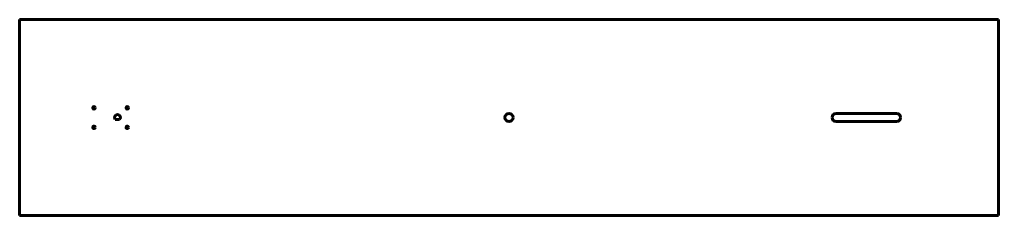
# Model space of a CAD drawing. Header units: millimetres. Extents: x 0 to 1000, y 0 to 200.
import ezdxf

# ---------------------------------------------------------------- set-up
doc = ezdxf.new("R2010")
doc.units = ezdxf.units.MM
doc.linetypes.add('K5LT_BASIC', pattern=[0])

# ---------------------------------------------------------------- blocks, each defined once
blk = doc.blocks.new('U0')
at = {"color": 150, "linetype": 'K5LT_BASIC', "lineweight": 60, "true_color": 0x0080ff}
for p, q in [((1000, 200), (0, 200)), ((0, 200), (0, 0)), ((1000, 0), (1000, 200)), ((0, 0), (1000, 0))]:
    blk.add_line(p, q, dxfattribs=at)
blk = doc.blocks.new('U1')
at = {"color": 150, "linetype": 'K5LT_BASIC', "lineweight": 60, "true_color": 0x0080ff}
for p, q in [((896, 104.1), (834.1, 104.1)), ((834.1, 95.9), (896, 95.9))]:
    blk.add_line(p, q, dxfattribs=at)
for centre, start, end in [((834.1, 100), 90, 180), ((834.1, 100), 180, 270), ((896, 100), 0, 90), ((896, 100), 270, 0)]:
    blk.add_arc(centre, 4.1, start, end, dxfattribs=at)

msp = doc.modelspace()

# ---------------------------------------------------------------- linework, layer by layer
at = {"color": 150, "linetype": 'K5LT_BASIC', "lineweight": 60, "true_color": 0x0080ff}
msp.add_line((102.2, 98), (97.8, 98), dxfattribs=at)
for centre, radius in [((76, 109.9), 1.3), ((110, 109.9), 1.3), ((500, 100), 4.1), ((76, 89.9), 1.3), ((110, 89.9), 1.3)]:
    msp.add_circle(centre, radius, dxfattribs=at)
msp.add_arc((100, 100), 3, 318.1897, 221.8201, dxfattribs=at)

# ---------------------------------------------------------------- block references
for name in ['U0', 'U1']:
    msp.add_blockref(name, (0, 0))

doc.saveas('drawing.dxf')
